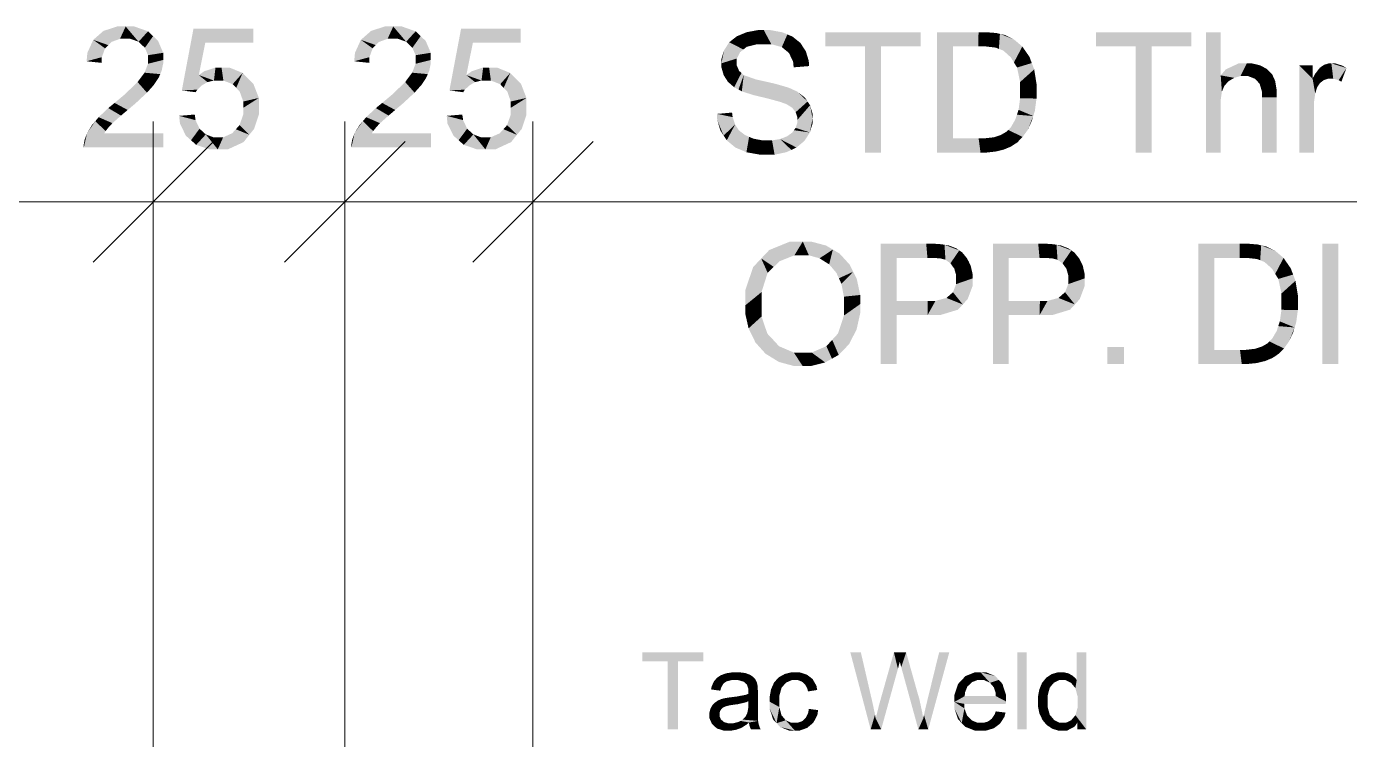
# Model space of a CAD drawing. Header units: millimetres. Extents: x 2 to 579, y 1 to 405.
# Drawn here: x 231.89 to 246.73, y 97.59 to 105.58 of the extents above; entities that cross this region are included whole.
import ezdxf

# ---------------------------------------------------------------- set-up
doc = ezdxf.new("R2010")
doc.units = ezdxf.units.MM
doc.linetypes.add('XKITLINE00', pattern=[0])
doc.layers.add('LinkedObject', color=7, linetype='Continuous', lineweight=0)

# ---------------------------------------------------------------- blocks, each defined once
blk = doc.blocks.new('*A4')
at = {"layer": 'LinkedObject'}
for points in [[(232.911, 105.583), (232.701, 105.483), (232.758, 105.533)], [(233.007, 105.583), (232.701, 105.483), (232.911, 105.583)], [(232.944, 105.445), (232.701, 105.483), (233.007, 105.583)], [(232.944, 105.445), (233.007, 105.583), (233.004, 105.445)], [(233.004, 105.445), (233.007, 105.583), (233.06, 105.445)], [(233.258, 105.529), (233.007, 105.583), (233.104, 105.583)], [(233.152, 105.412), (233.007, 105.583), (233.258, 105.529)], [(233.06, 105.445), (233.007, 105.583), (233.152, 105.412)], [(233.152, 105.412), (233.258, 105.529), (233.187, 105.378)], [(233.187, 105.378), (233.258, 105.529), (233.223, 105.344)], [(233.315, 105.475), (233.223, 105.344), (233.258, 105.529)], [(233.9, 105.401), (233.637, 104.866), (233.768, 105.559)], [(234.438, 105.401), (233.768, 105.559), (234.438, 105.559)], [(233.9, 105.401), (233.768, 105.559), (234.438, 105.401)], [(235.912, 105.583), (235.702, 105.483), (235.759, 105.533)], [(236.008, 105.583), (235.702, 105.483), (235.912, 105.583)], [(235.945, 105.445), (235.702, 105.483), (236.008, 105.583)], [(235.945, 105.445), (236.008, 105.583), (236.004, 105.445)], [(236.004, 105.445), (236.008, 105.583), (236.061, 105.445)], [(236.259, 105.529), (236.008, 105.583), (236.105, 105.583)], [(236.153, 105.412), (236.008, 105.583), (236.259, 105.529)], [(236.061, 105.445), (236.008, 105.583), (236.153, 105.412)], [(236.153, 105.412), (236.259, 105.529), (236.188, 105.378)], [(236.188, 105.378), (236.259, 105.529), (236.223, 105.344)], [(236.315, 105.475), (236.223, 105.344), (236.259, 105.529)], [(236.901, 105.401), (236.638, 104.866), (236.769, 105.559)], [(237.438, 105.401), (236.769, 105.559), (237.438, 105.559)], [(236.901, 105.401), (236.769, 105.559), (237.438, 105.401)], [(239.972, 105.519), (240.09, 105.384), (239.916, 105.496)], [(240.096, 105.542), (240.09, 105.384), (239.972, 105.519)], [(240.164, 105.542), (240.09, 105.384), (240.096, 105.542)], [(240.09, 105.384), (240.164, 105.542), (240.171, 105.384)], [(240.164, 105.542), (240.248, 105.384), (240.171, 105.384)], [(240.371, 105.518), (240.164, 105.542), (240.239, 105.542)], [(240.428, 105.494), (240.164, 105.542), (240.371, 105.518)], [(240.366, 105.352), (240.164, 105.542), (240.428, 105.494)], [(240.248, 105.384), (240.164, 105.542), (240.366, 105.352)], [(240.854, 105.519), (241.298, 105.36), (240.854, 105.36)], [(241.477, 105.36), (241.298, 105.36), (240.854, 105.519)], [(241.477, 105.36), (240.854, 105.519), (241.923, 105.519)], [(241.477, 105.36), (241.923, 105.519), (241.923, 105.36)], [(242.107, 105.519), (242.285, 105.36), (242.107, 104.169)], [(242.569, 105.36), (242.107, 105.519), (242.572, 105.519)], [(242.285, 105.36), (242.107, 105.519), (242.569, 105.36)], [(242.572, 105.519), (242.648, 105.36), (242.569, 105.36)], [(242.65, 105.519), (242.648, 105.36), (242.572, 105.519)], [(242.65, 105.519), (242.764, 105.346), (242.648, 105.36)], [(242.77, 105.51), (242.764, 105.346), (242.65, 105.519)], [(242.812, 105.5), (242.764, 105.346), (242.77, 105.51)], [(242.812, 105.5), (242.8, 105.332), (242.764, 105.346)], [(242.8, 105.332), (242.812, 105.5), (242.85, 105.313)], [(242.969, 105.438), (242.812, 105.5), (242.87, 105.487)], [(243.01, 105.403), (242.812, 105.5), (242.969, 105.438)], [(242.934, 105.237), (242.812, 105.5), (243.01, 105.403)], [(242.85, 105.313), (242.812, 105.5), (242.934, 105.237)], [(243.89, 105.519), (244.334, 105.36), (243.89, 105.36)], [(244.513, 105.36), (244.334, 105.36), (243.89, 105.519)], [(244.513, 105.36), (243.89, 105.519), (244.96, 105.519)], [(244.513, 105.36), (244.96, 105.519), (244.96, 105.36)], [(245.288, 105.519), (245.122, 104.169), (245.122, 105.519)], [(245.288, 105.035), (245.122, 104.169), (245.288, 105.519)], [(232.644, 105.433), (232.569, 105.193), (232.578, 105.288)], [(232.776, 105.338), (232.569, 105.193), (232.644, 105.433)], [(232.701, 105.483), (232.848, 105.41), (232.644, 105.433)], [(232.776, 105.338), (232.644, 105.433), (232.812, 105.374)], [(232.812, 105.374), (232.644, 105.433), (232.848, 105.41)], [(232.848, 105.41), (232.701, 105.483), (232.944, 105.445)], [(233.223, 105.344), (233.315, 105.475), (233.258, 105.261)], [(233.258, 105.261), (233.315, 105.475), (233.428, 105.288)], [(233.428, 105.288), (233.315, 105.475), (233.371, 105.421)], [(233.828, 105.038), (233.637, 104.866), (233.9, 105.401)], [(235.645, 105.433), (235.57, 105.193), (235.579, 105.288)], [(235.777, 105.338), (235.57, 105.193), (235.645, 105.433)], [(235.702, 105.483), (235.849, 105.41), (235.645, 105.433)], [(235.777, 105.338), (235.645, 105.433), (235.813, 105.374)], [(235.813, 105.374), (235.645, 105.433), (235.849, 105.41)], [(235.849, 105.41), (235.702, 105.483), (235.945, 105.445)], [(236.223, 105.344), (236.315, 105.475), (236.259, 105.261)], [(236.259, 105.261), (236.315, 105.475), (236.429, 105.288)], [(236.429, 105.288), (236.315, 105.475), (236.372, 105.421)], [(236.828, 105.038), (236.638, 104.866), (236.901, 105.401)], [(239.747, 105.361), (239.689, 105.17), (239.718, 105.317)], [(239.898, 105.295), (239.689, 105.17), (239.747, 105.361)], [(239.776, 105.406), (239.935, 105.325), (239.747, 105.361)], [(239.747, 105.361), (239.935, 105.325), (239.898, 105.295)], [(239.861, 105.473), (239.935, 105.325), (239.776, 105.406)], [(239.972, 105.355), (239.861, 105.473), (239.916, 105.496)], [(239.935, 105.325), (239.861, 105.473), (239.972, 105.355)], [(239.916, 105.496), (240.09, 105.384), (239.972, 105.355)], [(240.428, 105.494), (240.406, 105.319), (240.366, 105.352)], [(240.485, 105.47), (240.406, 105.319), (240.428, 105.494)], [(240.406, 105.319), (240.485, 105.47), (240.446, 105.286)], [(240.446, 105.286), (240.485, 105.47), (240.604, 105.352)], [(240.604, 105.352), (240.492, 105.189), (240.446, 105.286)], [(240.604, 105.352), (240.485, 105.47), (240.574, 105.399)], [(240.635, 105.305), (240.492, 105.189), (240.604, 105.352)], [(241.298, 104.169), (241.477, 105.36), (241.477, 104.169)], [(241.298, 105.36), (241.477, 105.36), (241.298, 104.169)], [(242.107, 104.169), (242.285, 105.36), (242.285, 104.329)], [(243.01, 105.403), (242.969, 105.18), (242.934, 105.237)], [(243.063, 105.358), (242.969, 105.18), (243.01, 105.403)], [(243.143, 105.243), (242.969, 105.18), (243.063, 105.358)], [(244.334, 104.169), (244.513, 105.36), (244.513, 104.169)], [(244.334, 105.36), (244.513, 105.36), (244.334, 104.169)], [(232.74, 105.239), (232.569, 105.193), (232.776, 105.338)], [(232.569, 105.193), (232.74, 105.239), (232.739, 105.175)], [(233.428, 105.208), (233.219, 105.065), (233.258, 105.165)], [(233.428, 105.168), (233.219, 105.065), (233.428, 105.208)], [(233.258, 105.261), (233.428, 105.288), (233.258, 105.212)], [(233.258, 105.212), (233.428, 105.288), (233.258, 105.165)], [(233.428, 105.208), (233.258, 105.165), (233.428, 105.288)], [(235.741, 105.239), (235.57, 105.193), (235.777, 105.338)], [(235.57, 105.193), (235.741, 105.239), (235.74, 105.175)], [(236.429, 105.208), (236.22, 105.065), (236.259, 105.165)], [(236.429, 105.168), (236.22, 105.065), (236.429, 105.208)], [(236.259, 105.261), (236.429, 105.288), (236.259, 105.212)], [(236.259, 105.212), (236.429, 105.288), (236.259, 105.165)], [(236.429, 105.208), (236.259, 105.165), (236.429, 105.288)], [(239.718, 105.317), (239.689, 105.17), (239.689, 105.221)], [(239.861, 105.224), (239.689, 105.17), (239.898, 105.295)], [(239.689, 105.17), (239.861, 105.224), (239.861, 105.182)], [(240.668, 105.198), (240.492, 105.189), (240.635, 105.305)], [(242.969, 105.18), (243.143, 105.243), (243.004, 105.123)], [(243.004, 105.123), (243.143, 105.243), (243.169, 105.173)], [(233.219, 105.065), (233.285, 104.884), (233.18, 105.013)], [(233.411, 105.088), (233.219, 105.065), (233.428, 105.168)], [(233.395, 105.049), (233.219, 105.065), (233.411, 105.088)], [(233.219, 105.065), (233.395, 105.049), (233.285, 104.884)], [(234.015, 105.123), (233.828, 105.038), (233.888, 105.081)], [(233.997, 104.977), (233.828, 105.038), (234.015, 105.123)], [(233.997, 104.977), (234.015, 105.123), (234.038, 104.977)], [(234.038, 104.977), (234.015, 105.123), (234.103, 104.977)], [(234.082, 105.123), (234.103, 104.977), (234.015, 105.123)], [(234.319, 105.062), (234.082, 105.123), (234.17, 105.123)], [(234.207, 104.936), (234.082, 105.123), (234.319, 105.062)], [(234.103, 104.977), (234.082, 105.123), (234.207, 104.936)], [(234.207, 104.936), (234.319, 105.062), (234.247, 104.895)], [(234.247, 104.895), (234.319, 105.062), (234.286, 104.854)], [(234.38, 105), (234.286, 104.854), (234.319, 105.062)], [(236.22, 105.065), (236.285, 104.884), (236.181, 105.013)], [(236.412, 105.088), (236.22, 105.065), (236.429, 105.168)], [(236.395, 105.049), (236.22, 105.065), (236.412, 105.088)], [(236.22, 105.065), (236.395, 105.049), (236.285, 104.884)], [(237.016, 105.123), (236.828, 105.038), (236.889, 105.081)], [(236.998, 104.977), (236.828, 105.038), (237.016, 105.123)], [(236.998, 104.977), (237.016, 105.123), (237.039, 104.977)], [(237.039, 104.977), (237.016, 105.123), (237.103, 104.977)], [(237.083, 105.123), (237.103, 104.977), (237.016, 105.123)], [(237.32, 105.062), (237.083, 105.123), (237.171, 105.123)], [(237.208, 104.936), (237.083, 105.123), (237.32, 105.062)], [(237.103, 104.977), (237.083, 105.123), (237.208, 104.936)], [(237.208, 104.936), (237.32, 105.062), (237.247, 104.895)], [(237.247, 104.895), (237.32, 105.062), (237.287, 104.854)], [(237.381, 105), (237.287, 104.854), (237.32, 105.062)], [(239.861, 105.145), (239.689, 105.17), (239.861, 105.182)], [(239.689, 105.17), (239.861, 105.145), (239.689, 105.123)], [(239.689, 105.123), (239.861, 105.145), (239.713, 105.039)], [(239.713, 105.039), (239.861, 105.145), (239.736, 105.002)], [(239.736, 105.002), (239.861, 105.145), (239.887, 105.085)], [(239.887, 105.085), (239.832, 104.901), (239.736, 105.002)], [(239.913, 105.062), (239.832, 104.901), (239.887, 105.085)], [(239.832, 104.901), (239.913, 105.062), (239.88, 104.876)], [(239.88, 104.876), (239.913, 105.062), (239.939, 105.038)], [(240.671, 105.139), (240.492, 105.189), (240.668, 105.198)], [(240.492, 105.189), (240.671, 105.139), (240.499, 105.125)], [(243.169, 105.173), (243.038, 104.96), (243.004, 105.123)], [(243.196, 105.102), (243.038, 104.96), (243.169, 105.173)], [(243.222, 104.942), (243.038, 104.96), (243.196, 105.102)], [(245.491, 105.17), (245.288, 105.035), (245.345, 105.102)], [(245.58, 105.17), (245.288, 105.035), (245.491, 105.17)], [(245.509, 105.027), (245.288, 105.035), (245.58, 105.17)], [(245.509, 105.027), (245.58, 105.17), (245.545, 105.027)], [(245.545, 105.027), (245.58, 105.17), (245.594, 105.027)], [(245.58, 105.17), (245.67, 104.998), (245.594, 105.027)], [(245.634, 105.17), (245.67, 104.998), (245.58, 105.17)], [(245.728, 105.148), (245.67, 104.998), (245.634, 105.17)], [(245.768, 105.127), (245.67, 104.998), (245.728, 105.148)], [(245.768, 105.127), (245.697, 104.97), (245.67, 104.998)], [(245.808, 105.105), (245.697, 104.97), (245.768, 105.127)], [(245.697, 104.97), (245.808, 105.105), (245.724, 104.942)], [(245.724, 104.942), (245.808, 105.105), (245.882, 105.009)], [(245.882, 105.009), (245.808, 105.105), (245.865, 105.046)], [(246.168, 105.148), (246.318, 104.999), (246.168, 104.169)], [(246.318, 104.999), (246.168, 105.148), (246.318, 105.148)], [(246.423, 105.137), (246.318, 104.999), (246.399, 105.12)], [(246.493, 104.998), (246.318, 104.999), (246.423, 105.137)], [(246.399, 105.12), (246.318, 104.999), (246.346, 105.051)], [(246.447, 105.153), (246.52, 104.998), (246.423, 105.137)], [(246.423, 105.137), (246.52, 104.998), (246.493, 104.998)], [(246.5, 105.17), (246.52, 104.998), (246.447, 105.153)], [(246.529, 105.17), (246.52, 104.998), (246.5, 105.17)], [(246.529, 105.17), (246.55, 104.998), (246.52, 104.998)], [(246.655, 105.143), (246.529, 105.17), (246.57, 105.17)], [(246.698, 105.117), (246.529, 105.17), (246.655, 105.143)], [(246.611, 104.981), (246.529, 105.17), (246.698, 105.117)], [(246.55, 104.998), (246.529, 105.17), (246.611, 104.981)], [(246.611, 104.981), (246.698, 105.117), (246.641, 104.963)], [(233.141, 104.96), (233.246, 104.841), (232.992, 104.817)], [(233.18, 105.013), (233.285, 104.884), (233.141, 104.96)], [(233.141, 104.96), (233.285, 104.884), (233.246, 104.841)], [(233.285, 104.884), (233.395, 105.049), (233.323, 104.927)], [(233.323, 104.927), (233.395, 105.049), (233.378, 105.01)], [(233.637, 104.866), (233.828, 105.038), (233.925, 104.959)], [(233.893, 104.941), (233.637, 104.866), (233.925, 104.959)], [(233.861, 104.922), (233.637, 104.866), (233.893, 104.941)], [(233.811, 104.875), (233.637, 104.866), (233.861, 104.922)], [(233.925, 104.959), (233.828, 105.038), (233.997, 104.977)], [(234.286, 104.854), (234.38, 105), (234.326, 104.742)], [(234.326, 104.742), (234.38, 105), (234.501, 104.782)], [(234.501, 104.782), (234.38, 105), (234.44, 104.939)], [(236.142, 104.96), (236.247, 104.841), (235.993, 104.817)], [(236.181, 105.013), (236.285, 104.884), (236.142, 104.96)], [(236.142, 104.96), (236.285, 104.884), (236.247, 104.841)], [(236.285, 104.884), (236.395, 105.049), (236.324, 104.927)], [(236.324, 104.927), (236.395, 105.049), (236.379, 105.01)], [(236.638, 104.866), (236.828, 105.038), (236.926, 104.959)], [(236.894, 104.941), (236.638, 104.866), (236.926, 104.959)], [(236.862, 104.922), (236.638, 104.866), (236.894, 104.941)], [(236.812, 104.875), (236.638, 104.866), (236.862, 104.922)], [(236.926, 104.959), (236.828, 105.038), (236.998, 104.977)], [(237.287, 104.854), (237.381, 105), (237.326, 104.742)], [(237.326, 104.742), (237.381, 105), (237.502, 104.782)], [(237.502, 104.782), (237.381, 105), (237.441, 104.939)], [(239.736, 105.002), (239.832, 104.901), (239.76, 104.964)], [(239.88, 104.876), (239.939, 105.038), (239.917, 104.856)], [(239.917, 104.856), (239.939, 105.038), (240.047, 104.814)], [(240.047, 104.814), (239.939, 105.038), (240.073, 104.99)], [(240.047, 104.814), (240.073, 104.99), (240.14, 104.792)], [(240.14, 104.792), (240.073, 104.99), (240.182, 104.966)], [(240.14, 104.792), (240.182, 104.966), (240.233, 104.769)], [(240.233, 104.769), (240.182, 104.966), (240.291, 104.941)], [(240.233, 104.769), (240.291, 104.941), (240.353, 104.736)], [(240.353, 104.736), (240.291, 104.941), (240.38, 104.726)], [(240.38, 104.726), (240.291, 104.941), (240.423, 104.71)], [(240.44, 104.898), (240.423, 104.71), (240.291, 104.941)], [(243.222, 104.852), (243.038, 104.96), (243.222, 104.942)], [(243.038, 104.96), (243.222, 104.852), (243.038, 104.854)], [(245.288, 104.762), (245.122, 104.169), (245.288, 105.035)], [(245.288, 104.762), (245.288, 105.035), (245.301, 104.852)], [(245.301, 104.852), (245.288, 105.035), (245.315, 104.885)], [(245.315, 104.885), (245.288, 105.035), (245.329, 104.917)], [(245.329, 104.917), (245.288, 105.035), (245.375, 104.969)], [(245.375, 104.969), (245.288, 105.035), (245.407, 104.988)], [(245.407, 104.988), (245.288, 105.035), (245.44, 105.007)], [(245.44, 105.007), (245.288, 105.035), (245.509, 105.027)], [(245.882, 105.009), (245.751, 104.851), (245.724, 104.942)], [(245.899, 104.971), (245.751, 104.851), (245.882, 105.009)], [(245.917, 104.861), (245.751, 104.851), (245.899, 104.971)], [(246.168, 104.169), (246.318, 104.999), (246.334, 104.169)], [(246.318, 104.999), (246.334, 104.681), (246.334, 104.169)], [(246.334, 104.681), (246.318, 104.999), (246.334, 104.734)], [(246.334, 104.734), (246.318, 104.999), (246.348, 104.831)], [(246.348, 104.831), (246.318, 104.999), (246.361, 104.875)], [(246.361, 104.875), (246.318, 104.999), (246.371, 104.904)], [(246.371, 104.904), (246.318, 104.999), (246.401, 104.949)], [(246.401, 104.949), (246.318, 104.999), (246.423, 104.966)], [(246.423, 104.966), (246.318, 104.999), (246.444, 104.982)], [(246.444, 104.982), (246.318, 104.999), (246.493, 104.998)], [(233.119, 104.722), (232.883, 104.726), (232.992, 104.817)], [(232.992, 104.817), (233.246, 104.841), (233.119, 104.722)], [(233.637, 104.866), (233.811, 104.875), (233.792, 104.846)], [(234.326, 104.742), (234.501, 104.782), (234.326, 104.671)], [(234.326, 104.671), (234.501, 104.782), (234.326, 104.596)], [(234.501, 104.685), (234.326, 104.596), (234.501, 104.782)], [(236.119, 104.722), (235.884, 104.726), (235.993, 104.817)], [(235.993, 104.817), (236.247, 104.841), (236.119, 104.722)], [(236.638, 104.866), (236.812, 104.875), (236.793, 104.846)], [(237.326, 104.742), (237.502, 104.782), (237.326, 104.671)], [(237.326, 104.671), (237.502, 104.782), (237.326, 104.596)], [(237.502, 104.685), (237.326, 104.596), (237.502, 104.782)], [(240.481, 104.88), (240.423, 104.71), (240.44, 104.898)], [(240.423, 104.71), (240.481, 104.88), (240.484, 104.67)], [(240.484, 104.67), (240.481, 104.88), (240.54, 104.852)], [(240.484, 104.67), (240.54, 104.852), (240.502, 104.646)], [(240.502, 104.646), (240.54, 104.852), (240.521, 104.622)], [(240.54, 104.852), (240.655, 104.742), (240.521, 104.622)], [(240.655, 104.742), (240.54, 104.852), (240.627, 104.784)], [(243.038, 104.778), (243.222, 104.775), (243.021, 104.648)], [(243.021, 104.648), (243.222, 104.775), (243.186, 104.579)], [(243.222, 104.852), (243.038, 104.778), (243.038, 104.854)], [(243.222, 104.775), (243.038, 104.778), (243.222, 104.852)], [(243.186, 104.579), (243.222, 104.775), (243.204, 104.639)], [(245.288, 104.704), (245.122, 104.169), (245.288, 104.762)], [(245.917, 104.789), (245.751, 104.851), (245.917, 104.861)], [(245.751, 104.851), (245.917, 104.789), (245.751, 104.789)], [(245.751, 104.169), (245.917, 104.789), (245.917, 104.169)], [(245.751, 104.789), (245.917, 104.789), (245.751, 104.169)], [(232.955, 104.584), (232.704, 104.566), (232.812, 104.668)], [(232.883, 104.726), (232.955, 104.584), (232.812, 104.668)], [(232.883, 104.726), (233.03, 104.647), (232.955, 104.584)], [(233.03, 104.647), (232.883, 104.726), (233.119, 104.722)], [(234.284, 104.477), (234.501, 104.685), (234.394, 104.369)], [(234.326, 104.596), (234.501, 104.685), (234.284, 104.477)], [(234.394, 104.369), (234.501, 104.685), (234.448, 104.435)], [(234.448, 104.435), (234.501, 104.685), (234.501, 104.594)], [(235.956, 104.584), (235.705, 104.566), (235.813, 104.668)], [(235.884, 104.726), (235.956, 104.584), (235.813, 104.668)], [(235.884, 104.726), (236.03, 104.647), (235.956, 104.584)], [(236.03, 104.647), (235.884, 104.726), (236.119, 104.722)], [(237.285, 104.477), (237.502, 104.685), (237.395, 104.369)], [(237.326, 104.596), (237.502, 104.685), (237.285, 104.477)], [(237.395, 104.369), (237.502, 104.685), (237.449, 104.435)], [(237.449, 104.435), (237.502, 104.685), (237.502, 104.594)], [(239.814, 104.567), (239.639, 104.603), (239.808, 104.618)], [(240.521, 104.622), (240.655, 104.742), (240.54, 104.567)], [(240.54, 104.567), (240.655, 104.742), (240.683, 104.7)], [(240.54, 104.567), (240.683, 104.7), (240.54, 104.535)], [(240.54, 104.535), (240.683, 104.7), (240.54, 104.504)], [(240.683, 104.7), (240.711, 104.55), (240.54, 104.504)], [(240.711, 104.55), (240.683, 104.7), (240.711, 104.605)], [(243.186, 104.579), (243.003, 104.594), (243.021, 104.648)], [(245.122, 104.169), (245.288, 104.704), (245.288, 104.169)], [(232.667, 104.522), (232.575, 104.388), (232.629, 104.478)], [(232.782, 104.41), (232.575, 104.388), (232.667, 104.522)], [(232.704, 104.566), (232.817, 104.454), (232.667, 104.522)], [(232.667, 104.522), (232.817, 104.454), (232.782, 104.41)], [(232.859, 104.499), (232.704, 104.566), (232.955, 104.584)], [(232.817, 104.454), (232.704, 104.566), (232.838, 104.477)], [(232.838, 104.477), (232.704, 104.566), (232.859, 104.499)], [(233.791, 104.533), (233.607, 104.581), (233.782, 104.596)], [(233.607, 104.581), (233.74, 104.308), (233.616, 104.496)], [(233.791, 104.533), (233.74, 104.308), (233.607, 104.581)], [(233.616, 104.496), (233.74, 104.308), (233.682, 104.359)], [(233.836, 104.437), (233.74, 104.308), (233.791, 104.533)], [(234.284, 104.477), (234.394, 104.369), (234.243, 104.431)], [(235.667, 104.522), (235.575, 104.388), (235.63, 104.478)], [(235.783, 104.41), (235.575, 104.388), (235.667, 104.522)], [(235.705, 104.566), (235.818, 104.454), (235.667, 104.522)], [(235.667, 104.522), (235.818, 104.454), (235.783, 104.41)], [(235.86, 104.499), (235.705, 104.566), (235.956, 104.584)], [(235.818, 104.454), (235.705, 104.566), (235.839, 104.477)], [(235.839, 104.477), (235.705, 104.566), (235.86, 104.499)], [(236.792, 104.533), (236.608, 104.581), (236.782, 104.596)], [(236.608, 104.581), (236.741, 104.308), (236.616, 104.496)], [(236.792, 104.533), (236.741, 104.308), (236.608, 104.581)], [(236.616, 104.496), (236.741, 104.308), (236.683, 104.359)], [(236.837, 104.437), (236.741, 104.308), (236.792, 104.533)], [(237.285, 104.477), (237.395, 104.369), (237.244, 104.431)], [(239.639, 104.603), (239.713, 104.36), (239.641, 104.535)], [(239.814, 104.567), (239.713, 104.36), (239.639, 104.603)], [(239.641, 104.535), (239.713, 104.36), (239.678, 104.414)], [(239.842, 104.484), (239.713, 104.36), (239.814, 104.567)], [(239.713, 104.36), (239.842, 104.484), (239.748, 104.307)], [(239.748, 104.307), (239.842, 104.484), (239.845, 104.226)], [(239.863, 104.451), (239.845, 104.226), (239.842, 104.484)], [(240.521, 104.446), (240.711, 104.55), (240.68, 104.395)], [(240.54, 104.504), (240.711, 104.55), (240.521, 104.446)], [(240.68, 104.395), (240.711, 104.55), (240.711, 104.496)], [(242.936, 104.455), (243.186, 104.579), (243.094, 104.383)], [(242.985, 104.541), (243.186, 104.579), (242.936, 104.455)], [(243.003, 104.594), (243.186, 104.579), (242.985, 104.541)], [(243.094, 104.383), (243.186, 104.579), (243.122, 104.421)], [(243.122, 104.421), (243.186, 104.579), (243.168, 104.52)], [(232.547, 104.315), (232.538, 104.228), (232.537, 104.258)], [(232.575, 104.388), (232.538, 104.228), (232.558, 104.343)], [(232.768, 104.387), (232.538, 104.228), (232.575, 104.388)], [(232.538, 104.228), (232.768, 104.387), (233.429, 104.228)], [(232.558, 104.343), (232.538, 104.228), (232.547, 104.315)], [(232.768, 104.387), (232.575, 104.388), (232.782, 104.41)], [(233.429, 104.228), (232.768, 104.387), (233.429, 104.387)], [(233.74, 104.308), (233.836, 104.437), (233.798, 104.256)], [(233.871, 104.405), (233.798, 104.256), (233.836, 104.437)], [(233.906, 104.373), (233.798, 104.256), (233.871, 104.405)], [(233.906, 104.373), (234.04, 104.205), (233.798, 104.256)], [(233.991, 104.341), (234.04, 104.205), (233.906, 104.373)], [(234.041, 104.341), (234.04, 104.205), (233.991, 104.341)], [(234.04, 104.205), (234.394, 104.369), (234.153, 104.205)], [(234.101, 104.341), (234.394, 104.369), (234.04, 104.205)], [(234.101, 104.341), (234.04, 104.205), (234.041, 104.341)], [(234.202, 104.386), (234.394, 104.369), (234.101, 104.341)], [(234.153, 104.205), (234.394, 104.369), (234.33, 104.287)], [(234.243, 104.431), (234.394, 104.369), (234.202, 104.386)], [(235.548, 104.315), (235.539, 104.228), (235.538, 104.258)], [(235.575, 104.388), (235.539, 104.228), (235.558, 104.343)], [(235.769, 104.387), (235.539, 104.228), (235.575, 104.388)], [(235.539, 104.228), (235.769, 104.387), (236.43, 104.228)], [(235.558, 104.343), (235.539, 104.228), (235.548, 104.315)], [(235.769, 104.387), (235.575, 104.388), (235.783, 104.41)], [(236.43, 104.228), (235.769, 104.387), (236.43, 104.387)], [(236.741, 104.308), (236.837, 104.437), (236.799, 104.256)], [(236.872, 104.405), (236.799, 104.256), (236.837, 104.437)], [(236.907, 104.373), (236.799, 104.256), (236.872, 104.405)], [(236.907, 104.373), (237.041, 104.205), (236.799, 104.256)], [(236.992, 104.341), (237.041, 104.205), (236.907, 104.373)], [(237.041, 104.341), (237.041, 104.205), (236.992, 104.341)], [(237.041, 104.205), (237.395, 104.369), (237.153, 104.205)], [(237.102, 104.341), (237.395, 104.369), (237.041, 104.205)], [(237.102, 104.341), (237.041, 104.205), (237.041, 104.341)], [(237.203, 104.386), (237.395, 104.369), (237.102, 104.341)], [(237.153, 104.205), (237.395, 104.369), (237.33, 104.287)], [(237.244, 104.431), (237.395, 104.369), (237.203, 104.386)], [(239.885, 104.418), (239.845, 104.226), (239.863, 104.451)], [(239.885, 104.418), (239.907, 104.2), (239.845, 104.226)], [(239.953, 104.366), (239.907, 104.2), (239.885, 104.418)], [(239.907, 104.2), (239.953, 104.366), (239.969, 104.173)], [(239.999, 104.346), (239.969, 104.173), (239.953, 104.366)], [(240.045, 104.326), (239.969, 104.173), (239.999, 104.346)], [(240.045, 104.326), (240.122, 104.146), (239.969, 104.173)], [(240.148, 104.306), (240.122, 104.146), (240.045, 104.326)], [(240.346, 104.321), (240.473, 104.199), (240.256, 104.306)], [(240.385, 104.336), (240.619, 104.3), (240.346, 104.321)], [(240.53, 104.226), (240.346, 104.321), (240.619, 104.3)], [(240.473, 104.199), (240.346, 104.321), (240.53, 104.226)], [(240.424, 104.351), (240.619, 104.3), (240.385, 104.336)], [(240.482, 104.393), (240.65, 104.347), (240.424, 104.351)], [(240.424, 104.351), (240.65, 104.347), (240.619, 104.3)], [(240.502, 104.42), (240.68, 104.395), (240.482, 104.393)], [(240.65, 104.347), (240.482, 104.393), (240.68, 104.395)], [(240.521, 104.446), (240.68, 104.395), (240.502, 104.42)], [(242.285, 104.329), (242.594, 104.169), (242.107, 104.169)], [(242.573, 104.329), (242.594, 104.169), (242.285, 104.329)], [(242.573, 104.329), (242.655, 104.169), (242.594, 104.169)], [(242.64, 104.329), (242.655, 104.169), (242.573, 104.329)], [(242.81, 104.192), (242.64, 104.329), (242.745, 104.341)], [(242.763, 104.181), (242.64, 104.329), (242.81, 104.192)], [(242.655, 104.169), (242.64, 104.329), (242.763, 104.181)], [(242.783, 104.354), (242.81, 104.192), (242.745, 104.341)], [(242.821, 104.366), (242.81, 104.192), (242.783, 104.354)], [(242.81, 104.192), (242.821, 104.366), (242.858, 104.204)], [(242.971, 104.26), (242.821, 104.366), (242.881, 104.401)], [(242.938, 104.238), (242.821, 104.366), (242.971, 104.26)], [(242.858, 104.204), (242.821, 104.366), (242.938, 104.238)], [(242.904, 104.424), (243.005, 104.282), (242.881, 104.401)], [(242.881, 104.401), (243.005, 104.282), (242.971, 104.26)], [(243.094, 104.383), (242.904, 104.424), (242.936, 104.455)], [(243.066, 104.344), (242.904, 104.424), (243.094, 104.383)], [(243.005, 104.282), (242.904, 104.424), (243.066, 104.344)], [(233.798, 104.256), (234.04, 104.205), (233.948, 104.205)], [(236.799, 104.256), (237.041, 104.205), (236.949, 104.205)], [(240.148, 104.306), (240.213, 104.146), (240.122, 104.146)], [(240.205, 104.306), (240.213, 104.146), (240.148, 104.306)], [(240.205, 104.306), (240.285, 104.146), (240.213, 104.146)], [(240.256, 104.306), (240.285, 104.146), (240.205, 104.306)], [(240.256, 104.306), (240.473, 104.199), (240.285, 104.146)], [(240.285, 104.146), (240.473, 104.199), (240.415, 104.173)], [(240.458, 103.172), (240.135, 102.982), (240.225, 103.077)], [(240.601, 103.172), (240.135, 102.982), (240.458, 103.172)], [(240.507, 103.018), (240.135, 102.982), (240.601, 103.172)], [(240.507, 103.018), (240.601, 103.172), (240.602, 103.018)], [(240.601, 103.172), (240.669, 103.018), (240.602, 103.018)], [(240.863, 103.127), (240.601, 103.172), (240.694, 103.172)], [(240.938, 103.082), (240.601, 103.172), (240.863, 103.127)], [(240.789, 102.984), (240.601, 103.172), (240.938, 103.082)], [(240.669, 103.018), (240.601, 103.172), (240.789, 102.984)], [(241.654, 102.507), (241.476, 101.799), (241.476, 103.149)], [(241.476, 103.149), (241.654, 102.989), (241.654, 102.507)], [(241.999, 102.989), (241.476, 103.149), (241.985, 103.149)], [(241.654, 102.989), (241.476, 103.149), (241.999, 102.989)], [(241.985, 103.149), (242.06, 102.989), (241.999, 102.989)], [(242.052, 103.149), (242.06, 102.989), (241.985, 103.149)], [(242.052, 103.149), (242.143, 102.983), (242.06, 102.989)], [(242.154, 103.142), (242.143, 102.983), (242.052, 103.149)], [(242.19, 103.136), (242.143, 102.983), (242.154, 103.142)], [(242.19, 103.136), (242.166, 102.977), (242.143, 102.983)], [(242.166, 102.977), (242.19, 103.136), (242.201, 102.968)], [(242.322, 103.096), (242.19, 103.136), (242.239, 103.128)], [(242.356, 103.073), (242.19, 103.136), (242.322, 103.096)], [(242.257, 102.928), (242.19, 103.136), (242.356, 103.073)], [(242.201, 102.968), (242.19, 103.136), (242.257, 102.928)], [(242.911, 102.507), (242.733, 101.799), (242.733, 103.149)], [(242.733, 103.149), (242.911, 102.989), (242.911, 102.507)], [(243.256, 102.989), (242.733, 103.149), (243.241, 103.149)], [(242.911, 102.989), (242.733, 103.149), (243.256, 102.989)], [(243.241, 103.149), (243.317, 102.989), (243.256, 102.989)], [(243.308, 103.149), (243.317, 102.989), (243.241, 103.149)], [(243.308, 103.149), (243.4, 102.983), (243.317, 102.989)], [(243.411, 103.142), (243.4, 102.983), (243.308, 103.149)], [(243.446, 103.136), (243.4, 102.983), (243.411, 103.142)], [(243.446, 103.136), (243.423, 102.977), (243.4, 102.983)], [(243.423, 102.977), (243.446, 103.136), (243.458, 102.968)], [(243.579, 103.096), (243.446, 103.136), (243.496, 103.128)], [(243.613, 103.073), (243.446, 103.136), (243.579, 103.096)], [(243.514, 102.928), (243.446, 103.136), (243.613, 103.073)], [(243.458, 102.968), (243.446, 103.136), (243.514, 102.928)], [(245.037, 103.149), (245.216, 102.989), (245.037, 101.799)], [(245.499, 102.989), (245.037, 103.149), (245.502, 103.149)], [(245.216, 102.989), (245.037, 103.149), (245.499, 102.989)], [(245.502, 103.149), (245.579, 102.989), (245.499, 102.989)], [(245.581, 103.149), (245.579, 102.989), (245.502, 103.149)], [(245.581, 103.149), (245.695, 102.976), (245.579, 102.989)], [(245.701, 103.139), (245.695, 102.976), (245.581, 103.149)], [(245.742, 103.129), (245.695, 102.976), (245.701, 103.139)], [(245.742, 103.129), (245.73, 102.962), (245.695, 102.976)], [(245.73, 102.962), (245.742, 103.129), (245.78, 102.942)], [(245.899, 103.068), (245.742, 103.129), (245.8, 103.116)], [(245.94, 103.033), (245.742, 103.129), (245.899, 103.068)], [(245.865, 102.866), (245.742, 103.129), (245.94, 103.033)], [(245.78, 102.942), (245.742, 103.129), (245.865, 102.866)], [(246.606, 103.149), (246.428, 101.799), (246.428, 103.149)], [(246.606, 101.799), (246.428, 101.799), (246.606, 103.149)], [(240.135, 102.982), (239.955, 102.456), (240.045, 102.887)], [(240.207, 102.822), (239.955, 102.456), (240.135, 102.982)], [(240.344, 102.953), (240.135, 102.982), (240.507, 103.018)], [(240.135, 102.982), (240.344, 102.953), (240.275, 102.888)], [(240.207, 102.822), (240.135, 102.982), (240.275, 102.888)], [(240.789, 102.984), (240.938, 103.082), (240.843, 102.95)], [(240.938, 103.082), (240.897, 102.916), (240.843, 102.95)], [(240.897, 102.916), (240.938, 103.082), (240.978, 102.821)], [(241.127, 102.913), (240.938, 103.082), (241.013, 103.038)], [(241.167, 102.834), (240.938, 103.082), (241.127, 102.913)], [(240.978, 102.821), (240.938, 103.082), (241.167, 102.834)], [(242.356, 103.073), (242.278, 102.898), (242.257, 102.928)], [(242.389, 103.05), (242.278, 102.898), (242.356, 103.073)], [(242.443, 102.984), (242.278, 102.898), (242.389, 103.05)], [(242.278, 102.898), (242.443, 102.984), (242.3, 102.868)], [(242.3, 102.868), (242.443, 102.984), (242.464, 102.943)], [(243.613, 103.073), (243.535, 102.898), (243.514, 102.928)], [(243.646, 103.05), (243.535, 102.898), (243.613, 103.073)], [(243.7, 102.984), (243.535, 102.898), (243.646, 103.05)], [(243.535, 102.898), (243.7, 102.984), (243.557, 102.868)], [(243.557, 102.868), (243.7, 102.984), (243.721, 102.943)], [(245.037, 101.799), (245.216, 102.989), (245.216, 101.958)], [(245.94, 103.033), (245.899, 102.809), (245.865, 102.866)], [(245.993, 102.988), (245.899, 102.809), (245.94, 103.033)], [(246.073, 102.872), (245.899, 102.809), (245.993, 102.988)], [(240.045, 102.887), (239.955, 102.456), (239.955, 102.624)], [(240.978, 102.821), (241.167, 102.834), (241.006, 102.76)], [(241.167, 102.834), (241.034, 102.698), (241.006, 102.76)], [(241.034, 102.698), (241.167, 102.834), (241.062, 102.554)], [(241.062, 102.554), (241.167, 102.834), (241.245, 102.573)], [(241.245, 102.573), (241.167, 102.834), (241.206, 102.754)], [(242.464, 102.943), (242.321, 102.795), (242.3, 102.868)], [(242.484, 102.901), (242.321, 102.795), (242.464, 102.943)], [(242.505, 102.809), (242.321, 102.795), (242.484, 102.901)], [(243.721, 102.943), (243.578, 102.795), (243.557, 102.868)], [(243.741, 102.901), (243.578, 102.795), (243.721, 102.943)], [(243.762, 102.809), (243.578, 102.795), (243.741, 102.901)], [(245.899, 102.809), (246.073, 102.872), (245.934, 102.753)], [(245.934, 102.753), (246.073, 102.872), (246.1, 102.802)], [(240.138, 102.605), (239.955, 102.456), (240.207, 102.822)], [(242.285, 102.604), (242.505, 102.759), (242.395, 102.467)], [(242.321, 102.695), (242.505, 102.759), (242.285, 102.604)], [(242.505, 102.759), (242.321, 102.795), (242.505, 102.809)], [(242.321, 102.795), (242.505, 102.759), (242.321, 102.753)], [(242.505, 102.759), (242.321, 102.695), (242.321, 102.753)], [(242.395, 102.467), (242.505, 102.759), (242.45, 102.527)], [(242.45, 102.527), (242.505, 102.759), (242.505, 102.673)], [(243.542, 102.604), (243.762, 102.759), (243.652, 102.467)], [(243.578, 102.695), (243.762, 102.759), (243.542, 102.604)], [(243.762, 102.759), (243.578, 102.795), (243.762, 102.809)], [(243.578, 102.795), (243.762, 102.759), (243.578, 102.753)], [(243.762, 102.759), (243.578, 102.695), (243.578, 102.753)], [(243.652, 102.467), (243.762, 102.759), (243.707, 102.527)], [(243.707, 102.527), (243.762, 102.759), (243.762, 102.673)], [(246.1, 102.802), (245.969, 102.59), (245.934, 102.753)], [(246.126, 102.732), (245.969, 102.59), (246.1, 102.802)], [(246.153, 102.571), (245.969, 102.59), (246.126, 102.732)], [(239.955, 102.456), (240.138, 102.605), (240.138, 102.453)], [(241.062, 102.472), (241.245, 102.573), (241.245, 102.471)], [(241.062, 102.554), (241.245, 102.573), (241.062, 102.472)], [(242.212, 102.54), (242.395, 102.467), (242.089, 102.507)], [(242.249, 102.572), (242.395, 102.467), (242.212, 102.54)], [(242.395, 102.467), (242.249, 102.572), (242.285, 102.604)], [(243.469, 102.54), (243.652, 102.467), (243.346, 102.507)], [(243.505, 102.572), (243.652, 102.467), (243.469, 102.54)], [(243.652, 102.467), (243.505, 102.572), (243.542, 102.604)], [(246.153, 102.481), (245.969, 102.59), (246.153, 102.571)], [(245.969, 102.59), (246.153, 102.481), (245.969, 102.484)], [(239.955, 102.456), (240.138, 102.331), (239.955, 102.367)], [(240.138, 102.331), (239.955, 102.456), (240.138, 102.453)], [(240.996, 102.141), (241.245, 102.471), (241.162, 102.104)], [(241.062, 102.342), (241.245, 102.471), (240.996, 102.141)], [(241.245, 102.471), (241.062, 102.342), (241.062, 102.472)], [(241.162, 102.104), (241.245, 102.471), (241.204, 102.185)], [(241.204, 102.185), (241.245, 102.471), (241.245, 102.369)], [(241.654, 102.507), (241.654, 102.348), (241.476, 101.799)], [(242, 102.348), (241.654, 102.507), (242.003, 102.507)], [(241.654, 102.348), (241.654, 102.507), (242, 102.348)], [(242.089, 102.507), (242.395, 102.467), (242, 102.348)], [(242.089, 102.507), (242, 102.348), (242.003, 102.507)], [(242, 102.348), (242.395, 102.467), (242.143, 102.348)], [(242.143, 102.348), (242.395, 102.467), (242.341, 102.408)], [(242.911, 102.507), (242.911, 102.348), (242.733, 101.799)], [(243.257, 102.348), (242.911, 102.507), (243.26, 102.507)], [(242.911, 102.348), (242.911, 102.507), (243.257, 102.348)], [(243.346, 102.507), (243.652, 102.467), (243.257, 102.348)], [(243.346, 102.507), (243.257, 102.348), (243.26, 102.507)], [(243.257, 102.348), (243.652, 102.467), (243.4, 102.348)], [(243.4, 102.348), (243.652, 102.467), (243.598, 102.408)], [(245.969, 102.407), (246.153, 102.404), (245.951, 102.277)], [(245.951, 102.277), (246.153, 102.404), (246.117, 102.209)], [(246.153, 102.481), (245.969, 102.407), (245.969, 102.484)], [(246.153, 102.404), (245.969, 102.407), (246.153, 102.481)], [(246.117, 102.209), (246.153, 102.404), (246.135, 102.268)], [(239.955, 102.367), (240.138, 102.331), (239.993, 102.199)], [(239.993, 102.199), (240.138, 102.331), (240.032, 102.119)], [(240.032, 102.119), (240.138, 102.331), (240.204, 102.139)], [(241.476, 101.799), (241.654, 102.348), (241.654, 101.799)], [(242.733, 101.799), (242.911, 102.348), (242.911, 101.799)], [(246.117, 102.209), (245.933, 102.224), (245.951, 102.277)], [(240.204, 102.139), (240.184, 101.914), (240.032, 102.119)], [(240.032, 102.119), (240.184, 101.914), (240.071, 102.039)], [(240.27, 102.069), (240.184, 101.914), (240.204, 102.139)], [(241.162, 102.104), (240.931, 102.07), (240.996, 102.141)], [(241.121, 102.023), (240.931, 102.07), (241.162, 102.104)], [(246.025, 102.012), (245.834, 102.053), (245.866, 102.085)], [(245.866, 102.085), (246.117, 102.209), (246.025, 102.012)], [(245.916, 102.17), (246.117, 102.209), (245.866, 102.085)], [(245.933, 102.224), (246.117, 102.209), (245.916, 102.17)], [(246.025, 102.012), (246.117, 102.209), (246.053, 102.051)], [(246.053, 102.051), (246.117, 102.209), (246.099, 102.149)], [(240.184, 101.914), (240.27, 102.069), (240.259, 101.868)], [(240.259, 101.868), (240.27, 102.069), (240.335, 101.998)], [(240.335, 101.998), (240.6, 101.776), (240.259, 101.868)], [(240.5, 101.928), (240.6, 101.776), (240.335, 101.998)], [(240.928, 101.859), (240.7, 101.928), (240.866, 101.999)], [(240.931, 102.07), (241.004, 101.901), (240.866, 101.999)], [(240.866, 101.999), (241.004, 101.901), (240.928, 101.859)], [(241.004, 101.901), (240.931, 102.07), (241.121, 102.023)], [(244.204, 101.988), (244.015, 101.799), (244.015, 101.988)], [(244.204, 101.799), (244.015, 101.799), (244.204, 101.988)], [(245.216, 101.958), (245.524, 101.799), (245.037, 101.799)], [(245.504, 101.958), (245.524, 101.799), (245.216, 101.958)], [(245.504, 101.958), (245.585, 101.799), (245.524, 101.799)], [(245.571, 101.958), (245.585, 101.799), (245.504, 101.958)], [(245.741, 101.822), (245.571, 101.958), (245.675, 101.97)], [(245.694, 101.81), (245.571, 101.958), (245.741, 101.822)], [(245.585, 101.799), (245.571, 101.958), (245.694, 101.81)], [(245.713, 101.983), (245.741, 101.822), (245.675, 101.97)], [(245.751, 101.995), (245.741, 101.822), (245.713, 101.983)], [(245.741, 101.822), (245.751, 101.995), (245.788, 101.833)], [(245.902, 101.889), (245.751, 101.995), (245.812, 102.03)], [(245.868, 101.867), (245.751, 101.995), (245.902, 101.889)], [(245.788, 101.833), (245.751, 101.995), (245.868, 101.867)], [(245.834, 102.053), (245.935, 101.912), (245.812, 102.03)], [(245.812, 102.03), (245.935, 101.912), (245.902, 101.889)], [(245.997, 101.973), (245.834, 102.053), (246.025, 102.012)], [(245.935, 101.912), (245.834, 102.053), (245.997, 101.973)], [(240.259, 101.868), (240.6, 101.776), (240.334, 101.822)], [(240.334, 101.822), (240.6, 101.776), (240.505, 101.776)], [(240.6, 101.776), (240.5, 101.928), (240.599, 101.928)], [(240.7, 101.928), (240.6, 101.776), (240.599, 101.928)], [(240.6, 101.776), (240.7, 101.928), (240.688, 101.776)], [(240.688, 101.776), (240.7, 101.928), (240.852, 101.817)], [(240.852, 101.817), (240.7, 101.928), (240.928, 101.859)], [(238.802, 98.567), (239.087, 98.465), (238.802, 98.465)], [(239.201, 98.465), (239.087, 98.465), (238.802, 98.567)], [(239.201, 98.465), (238.802, 98.567), (239.487, 98.567)], [(239.201, 98.465), (239.487, 98.567), (239.487, 98.465)], [(241.252, 98.567), (241.362, 97.703), (241.134, 98.567)], [(241.383, 98.001), (241.362, 97.703), (241.252, 98.567)], [(241.623, 98.567), (241.662, 98.361), (241.458, 97.983)], [(241.662, 98.361), (241.623, 98.567), (241.668, 98.382)], [(241.668, 98.382), (241.623, 98.567), (241.681, 98.433)], [(241.681, 98.433), (241.623, 98.567), (241.688, 98.463)], [(241.76, 98.567), (241.688, 98.463), (241.623, 98.567)], [(241.688, 98.463), (241.76, 98.567), (241.691, 98.453)], [(241.691, 98.453), (241.76, 98.567), (241.705, 98.402)], [(241.705, 98.402), (241.76, 98.567), (241.716, 98.361)], [(241.716, 98.361), (241.76, 98.567), (241.883, 98.129)], [(242.244, 98.567), (241.994, 98.012), (242.13, 98.567)], [(242.008, 97.703), (241.994, 98.012), (242.244, 98.567)], [(243.112, 98.567), (243.006, 97.703), (243.006, 98.567)], [(243.112, 97.703), (243.006, 97.703), (243.112, 98.567)], [(243.78, 98.567), (243.673, 98.257), (243.673, 98.567)], [(243.78, 98.567), (243.683, 98.071), (243.673, 98.257)], [(243.683, 98.071), (243.78, 98.567), (243.78, 97.703)], [(239.087, 97.703), (239.201, 98.465), (239.201, 97.703)], [(239.087, 98.465), (239.201, 98.465), (239.087, 97.703)], [(239.619, 98.258), (239.572, 98.151), (239.602, 98.238)], [(239.711, 98.216), (239.572, 98.151), (239.619, 98.258)], [(239.602, 98.238), (239.572, 98.151), (239.579, 98.184)], [(239.635, 98.279), (239.746, 98.242), (239.619, 98.258)], [(239.711, 98.216), (239.619, 98.258), (239.728, 98.229)], [(239.728, 98.229), (239.619, 98.258), (239.746, 98.242)], [(239.682, 98.31), (239.746, 98.242), (239.635, 98.279)], [(239.712, 98.321), (239.746, 98.242), (239.682, 98.31)], [(239.814, 98.343), (239.712, 98.321), (239.743, 98.332)], [(239.801, 98.255), (239.712, 98.321), (239.814, 98.343)], [(239.746, 98.242), (239.712, 98.321), (239.801, 98.255)], [(239.801, 98.255), (239.814, 98.343), (239.839, 98.255)], [(239.839, 98.255), (239.814, 98.343), (239.879, 98.255)], [(239.854, 98.343), (239.879, 98.255), (239.814, 98.343)], [(239.96, 98.334), (239.854, 98.343), (239.894, 98.343)], [(239.985, 98.324), (239.854, 98.343), (239.96, 98.334)], [(239.939, 98.237), (239.854, 98.343), (239.985, 98.324)], [(239.879, 98.255), (239.854, 98.343), (239.939, 98.237)], [(239.939, 98.237), (239.985, 98.324), (239.959, 98.219)], [(239.959, 98.219), (239.985, 98.324), (239.974, 98.206)], [(239.985, 98.324), (239.989, 98.161), (239.974, 98.206)], [(240.058, 98.277), (239.989, 98.161), (239.985, 98.324)], [(240.046, 98.291), (239.985, 98.324), (240.01, 98.315)], [(240.058, 98.277), (239.985, 98.324), (240.046, 98.291)], [(240.07, 98.263), (239.989, 98.161), (240.058, 98.277)], [(240.087, 98.227), (239.989, 98.161), (240.07, 98.263)], [(240.091, 98.205), (239.989, 98.161), (240.087, 98.227)], [(240.279, 98.229), (240.388, 98.199), (240.262, 98.191)], [(240.33, 98.286), (240.388, 98.199), (240.279, 98.229)], [(240.413, 98.227), (240.33, 98.286), (240.364, 98.305)], [(240.388, 98.199), (240.33, 98.286), (240.413, 98.227)], [(240.399, 98.324), (240.478, 98.256), (240.364, 98.305)], [(240.364, 98.305), (240.478, 98.256), (240.413, 98.227)], [(240.473, 98.343), (240.478, 98.256), (240.399, 98.324)], [(240.513, 98.343), (240.478, 98.256), (240.473, 98.343)], [(240.478, 98.256), (240.513, 98.343), (240.518, 98.256)], [(240.513, 98.343), (240.544, 98.256), (240.518, 98.256)], [(240.647, 98.317), (240.513, 98.343), (240.564, 98.343)], [(240.68, 98.292), (240.513, 98.343), (240.647, 98.317)], [(240.589, 98.24), (240.513, 98.343), (240.68, 98.292)], [(240.544, 98.256), (240.513, 98.343), (240.589, 98.24)], [(240.589, 98.24), (240.68, 98.292), (240.608, 98.224)], [(240.68, 98.292), (240.626, 98.208), (240.608, 98.224)], [(240.626, 98.208), (240.68, 98.292), (240.652, 98.161)], [(240.652, 98.161), (240.68, 98.292), (240.763, 98.145)], [(240.754, 98.192), (240.68, 98.292), (240.712, 98.266)], [(240.763, 98.145), (240.68, 98.292), (240.754, 98.192)], [(241.458, 97.983), (241.662, 98.361), (241.48, 97.703)], [(241.883, 98.129), (241.897, 97.703), (241.716, 98.361)], [(242.384, 98.256), (242.302, 98.09), (242.343, 98.213)], [(242.447, 98.183), (242.302, 98.09), (242.384, 98.256)], [(242.424, 98.3), (242.497, 98.232), (242.384, 98.256)], [(242.384, 98.256), (242.497, 98.232), (242.447, 98.183)], [(242.594, 98.343), (242.424, 98.3), (242.53, 98.343)], [(242.558, 98.256), (242.424, 98.3), (242.594, 98.343)], [(242.497, 98.232), (242.424, 98.3), (242.558, 98.256)], [(242.558, 98.256), (242.594, 98.343), (242.595, 98.256)], [(242.594, 98.343), (242.635, 98.256), (242.595, 98.256)], [(242.759, 98.301), (242.594, 98.343), (242.657, 98.343)], [(242.799, 98.258), (242.594, 98.343), (242.759, 98.301)], [(242.701, 98.225), (242.594, 98.343), (242.799, 98.258)], [(242.635, 98.256), (242.594, 98.343), (242.701, 98.225)], [(242.701, 98.225), (242.799, 98.258), (242.726, 98.195)], [(242.799, 98.258), (242.743, 98.175), (242.726, 98.195)], [(242.743, 98.175), (242.799, 98.258), (242.763, 98.116)], [(242.763, 98.116), (242.799, 98.258), (242.879, 98.095)], [(242.879, 98.095), (242.799, 98.258), (242.839, 98.215)], [(243.331, 98.282), (243.393, 98.198), (243.284, 98.224)], [(243.417, 98.226), (243.331, 98.282), (243.362, 98.303)], [(243.393, 98.198), (243.331, 98.282), (243.417, 98.226)], [(243.393, 98.323), (243.476, 98.255), (243.362, 98.303)], [(243.362, 98.303), (243.476, 98.255), (243.417, 98.226)], [(243.463, 98.343), (243.476, 98.255), (243.393, 98.323)], [(243.501, 98.343), (243.476, 98.255), (243.463, 98.343)], [(243.476, 98.255), (243.501, 98.343), (243.512, 98.255)], [(243.501, 98.343), (243.548, 98.255), (243.512, 98.255)], [(243.529, 98.343), (243.548, 98.255), (243.501, 98.343)], [(243.58, 98.331), (243.548, 98.255), (243.529, 98.343)], [(243.602, 98.319), (243.548, 98.255), (243.58, 98.331)], [(243.602, 98.319), (243.609, 98.225), (243.548, 98.255)], [(243.624, 98.307), (243.609, 98.225), (243.602, 98.319)], [(243.66, 98.276), (243.609, 98.225), (243.624, 98.307)], [(243.673, 98.257), (243.609, 98.225), (243.66, 98.276)], [(243.609, 98.225), (243.673, 98.257), (243.634, 98.195)], [(243.634, 98.195), (243.673, 98.257), (243.658, 98.165)], [(243.673, 98.257), (243.683, 98.071), (243.658, 98.165)], [(239.684, 98.17), (239.572, 98.151), (239.711, 98.216)], [(239.572, 98.151), (239.684, 98.17), (239.676, 98.137)], [(239.958, 98.09), (239.989, 98.018), (239.864, 98.072)], [(239.989, 98.101), (239.989, 98.018), (239.958, 98.09)], [(239.989, 98.161), (240.091, 98.205), (240.094, 98.191)], [(239.989, 98.161), (240.094, 98.191), (239.989, 98.128)], [(239.989, 98.128), (240.094, 98.191), (239.989, 98.125)], [(239.989, 98.125), (240.094, 98.191), (239.989, 98.111)], [(239.989, 98.111), (240.094, 98.191), (239.989, 98.101)], [(239.989, 98.101), (240.094, 98.191), (239.989, 98.018)], [(240.097, 98.142), (239.989, 98.018), (240.094, 98.191)], [(240.097, 98.107), (239.989, 98.018), (240.097, 98.142)], [(240.097, 98.107), (239.989, 97.979), (239.989, 98.018)], [(240.097, 97.966), (239.989, 97.979), (240.097, 98.107)], [(240.262, 98.191), (240.229, 98.014), (240.245, 98.153)], [(240.363, 98.17), (240.229, 98.014), (240.262, 98.191)], [(240.338, 98.079), (240.229, 98.014), (240.363, 98.17)], [(240.245, 98.153), (240.229, 98.014), (240.229, 98.065)], [(240.229, 98.014), (240.338, 98.079), (240.338, 98.017)], [(240.262, 98.191), (240.388, 98.199), (240.363, 98.17)], [(240.652, 98.161), (240.763, 98.145), (240.66, 98.129)], [(241.907, 98.048), (241.897, 97.703), (241.883, 98.129)], [(242.42, 98.117), (242.302, 98.09), (242.447, 98.183)], [(242.302, 98.09), (242.42, 98.117), (242.417, 98.076)], [(242.417, 98.076), (242.302, 98.011), (242.302, 98.09)], [(242.763, 98.116), (242.879, 98.095), (242.766, 98.076)], [(242.879, 98.017), (242.766, 98.076), (242.879, 98.095)], [(243.268, 98.186), (243.237, 98.016), (243.253, 98.148)], [(243.37, 98.169), (243.237, 98.016), (243.268, 98.186)], [(243.346, 98.078), (243.237, 98.016), (243.37, 98.169)], [(243.253, 98.148), (243.237, 98.016), (243.237, 98.063)], [(243.284, 98.224), (243.393, 98.198), (243.268, 98.186)], [(243.268, 98.186), (243.393, 98.198), (243.37, 98.169)], [(239.575, 97.952), (239.554, 97.868), (239.564, 97.933)], [(239.674, 97.91), (239.554, 97.868), (239.575, 97.952)], [(239.564, 97.933), (239.554, 97.868), (239.554, 97.891)], [(239.585, 97.971), (239.682, 97.922), (239.575, 97.952)], [(239.575, 97.952), (239.682, 97.922), (239.674, 97.91)], [(239.613, 98.002), (239.682, 97.922), (239.585, 97.971)], [(239.689, 97.933), (239.613, 98.002), (239.63, 98.013)], [(239.682, 97.922), (239.613, 98.002), (239.689, 97.933)], [(239.646, 98.025), (239.71, 97.95), (239.63, 98.013)], [(239.63, 98.013), (239.71, 97.95), (239.689, 97.933)], [(239.685, 98.042), (239.71, 97.95), (239.646, 98.025)], [(239.706, 98.048), (239.71, 97.95), (239.685, 98.042)], [(239.721, 98.052), (239.737, 97.962), (239.706, 98.048)], [(239.71, 97.95), (239.706, 98.048), (239.724, 97.956)], [(239.724, 97.956), (239.706, 98.048), (239.737, 97.962)], [(239.768, 98.06), (239.783, 97.973), (239.721, 98.052)], [(239.721, 98.052), (239.783, 97.973), (239.737, 97.962)], [(239.8, 98.064), (239.816, 97.978), (239.768, 98.06)], [(239.768, 98.06), (239.816, 97.978), (239.783, 97.973)], [(239.864, 98.072), (239.874, 97.986), (239.8, 98.064)], [(239.8, 98.064), (239.874, 97.986), (239.816, 97.978)], [(239.864, 98.072), (239.989, 98.018), (239.874, 97.986)], [(239.874, 97.986), (239.989, 98.018), (239.961, 98.006)], [(239.98, 97.891), (240.097, 97.966), (240.097, 97.892)], [(239.989, 97.944), (240.097, 97.966), (239.98, 97.891)], [(240.097, 97.966), (239.989, 97.944), (239.989, 97.979)], [(240.338, 97.954), (240.229, 98.014), (240.338, 98.017)], [(240.229, 98.014), (240.307, 97.773), (240.229, 97.936)], [(240.338, 97.954), (240.307, 97.773), (240.229, 98.014)], [(240.229, 97.936), (240.307, 97.773), (240.268, 97.815)], [(240.362, 97.862), (240.307, 97.773), (240.338, 97.954)], [(240.773, 97.919), (240.663, 97.893), (240.668, 97.933)], [(241.393, 97.956), (241.362, 97.703), (241.383, 98.001)], [(241.411, 97.868), (241.362, 97.703), (241.393, 97.956)], [(241.455, 97.973), (241.48, 97.703), (241.436, 97.893)], [(241.458, 97.983), (241.48, 97.703), (241.455, 97.973)], [(241.94, 97.895), (241.897, 97.703), (241.907, 98.048)], [(241.981, 97.959), (242.008, 97.703), (241.96, 97.865)], [(241.994, 98.012), (242.008, 97.703), (241.981, 97.959)], [(242.417, 98.076), (242.879, 98.017), (242.302, 98.011)], [(242.879, 98.013), (242.302, 98.011), (242.879, 98.017)], [(242.878, 97.999), (242.302, 98.011), (242.879, 98.013)], [(242.302, 98.011), (242.383, 97.774), (242.302, 97.935)], [(242.414, 97.938), (242.383, 97.774), (242.302, 98.011)], [(242.414, 97.938), (242.302, 98.011), (242.411, 97.989)], [(242.878, 97.989), (242.302, 98.011), (242.878, 97.999)], [(242.411, 97.989), (242.302, 98.011), (242.878, 97.989)], [(242.302, 97.935), (242.383, 97.774), (242.342, 97.816)], [(242.443, 97.859), (242.383, 97.774), (242.414, 97.938)], [(242.766, 98.076), (242.879, 98.017), (242.417, 98.076)], [(243.237, 98.016), (243.346, 98.078), (243.346, 98.016)], [(243.237, 98.016), (243.346, 97.956), (243.237, 97.968)], [(243.346, 97.956), (243.237, 98.016), (243.346, 98.016)], [(243.237, 97.968), (243.346, 97.956), (243.254, 97.883)], [(243.254, 97.883), (243.346, 97.956), (243.272, 97.846)], [(243.272, 97.846), (243.346, 97.956), (243.371, 97.866)], [(243.683, 97.948), (243.78, 97.703), (243.659, 97.862)], [(243.683, 98.071), (243.78, 97.703), (243.683, 98.007)], [(243.683, 98.007), (243.78, 97.703), (243.683, 97.948)], [(239.667, 97.885), (239.554, 97.868), (239.674, 97.91)], [(239.554, 97.868), (239.667, 97.885), (239.667, 97.871)], [(239.667, 97.85), (239.554, 97.868), (239.667, 97.871)], [(239.554, 97.868), (239.667, 97.85), (239.554, 97.829)], [(239.554, 97.829), (239.667, 97.85), (239.582, 97.765)], [(239.582, 97.765), (239.667, 97.85), (239.609, 97.74)], [(239.609, 97.74), (239.667, 97.85), (239.683, 97.815)], [(239.683, 97.815), (239.637, 97.714), (239.609, 97.74)], [(239.699, 97.801), (239.637, 97.714), (239.683, 97.815)], [(239.715, 97.786), (239.637, 97.714), (239.699, 97.801)], [(239.637, 97.714), (239.715, 97.786), (239.716, 97.689)], [(239.768, 97.689), (239.715, 97.786), (239.762, 97.772)], [(239.716, 97.689), (239.715, 97.786), (239.768, 97.689)], [(239.884, 97.71), (239.824, 97.772), (239.878, 97.786)], [(239.998, 97.78), (239.878, 97.786), (239.902, 97.799)], [(239.968, 97.755), (239.878, 97.786), (239.998, 97.78)], [(239.912, 97.72), (239.878, 97.786), (239.968, 97.755)], [(239.884, 97.71), (239.878, 97.786), (239.912, 97.72)], [(239.926, 97.813), (240.1, 97.798), (239.902, 97.799)], [(240.1, 97.798), (239.998, 97.78), (239.902, 97.799)], [(239.926, 97.813), (240.097, 97.892), (240.1, 97.798)], [(239.961, 97.849), (240.097, 97.892), (239.926, 97.813)], [(239.972, 97.873), (240.097, 97.892), (239.961, 97.849)], [(240.097, 97.892), (239.972, 97.873), (239.98, 97.891)], [(239.998, 97.78), (240.1, 97.798), (240, 97.758)], [(240, 97.758), (240.1, 97.798), (240.103, 97.778)], [(240.307, 97.773), (240.362, 97.862), (240.386, 97.834)], [(240.41, 97.805), (240.307, 97.773), (240.386, 97.834)], [(240.41, 97.805), (240.513, 97.689), (240.307, 97.773)], [(240.473, 97.777), (240.513, 97.689), (240.41, 97.805)], [(240.595, 97.796), (240.686, 97.75), (240.543, 97.777)], [(240.686, 97.75), (240.595, 97.796), (240.616, 97.815)], [(240.636, 97.834), (240.686, 97.75), (240.616, 97.815)], [(240.636, 97.834), (240.773, 97.919), (240.686, 97.75)], [(240.663, 97.893), (240.773, 97.919), (240.636, 97.834)], [(240.686, 97.75), (240.773, 97.919), (240.721, 97.781)], [(240.721, 97.781), (240.773, 97.919), (240.765, 97.865)], [(241.419, 97.824), (241.362, 97.703), (241.411, 97.868)], [(241.419, 97.824), (241.48, 97.703), (241.362, 97.703)], [(241.436, 97.893), (241.48, 97.703), (241.419, 97.824)], [(241.951, 97.824), (241.897, 97.703), (241.94, 97.895)], [(241.951, 97.824), (242.008, 97.703), (241.897, 97.703)], [(241.96, 97.865), (242.008, 97.703), (241.951, 97.824)], [(242.383, 97.774), (242.443, 97.859), (242.423, 97.732)], [(242.469, 97.831), (242.423, 97.732), (242.443, 97.859)], [(242.496, 97.804), (242.423, 97.732), (242.469, 97.831)], [(242.496, 97.804), (242.6, 97.689), (242.423, 97.732)], [(242.561, 97.777), (242.6, 97.689), (242.496, 97.804)], [(242.679, 97.792), (242.779, 97.742), (242.629, 97.777)], [(242.7, 97.807), (242.814, 97.769), (242.679, 97.792)], [(242.779, 97.742), (242.679, 97.792), (242.814, 97.769)], [(242.72, 97.823), (242.814, 97.769), (242.7, 97.807)], [(242.72, 97.823), (242.875, 97.891), (242.814, 97.769)], [(242.753, 97.872), (242.875, 97.891), (242.72, 97.823)], [(242.875, 97.891), (242.753, 97.872), (242.765, 97.905)], [(242.814, 97.769), (242.875, 97.891), (242.862, 97.843)], [(243.371, 97.866), (243.337, 97.751), (243.272, 97.846)], [(243.272, 97.846), (243.337, 97.751), (243.289, 97.809)], [(243.397, 97.836), (243.337, 97.751), (243.371, 97.866)], [(243.337, 97.751), (243.397, 97.836), (243.369, 97.731)], [(243.369, 97.731), (243.397, 97.836), (243.422, 97.806)], [(243.422, 97.806), (243.506, 97.689), (243.369, 97.731)], [(243.482, 97.777), (243.506, 97.689), (243.422, 97.806)], [(243.506, 97.689), (243.681, 97.782), (243.564, 97.689)], [(243.551, 97.777), (243.681, 97.782), (243.506, 97.689)], [(243.61, 97.805), (243.681, 97.782), (243.551, 97.777)], [(243.564, 97.689), (243.681, 97.782), (243.652, 97.736)], [(243.681, 97.782), (243.61, 97.805), (243.634, 97.833)], [(243.659, 97.862), (243.681, 97.782), (243.634, 97.833)], [(243.659, 97.862), (243.78, 97.703), (243.681, 97.782)], [(243.681, 97.782), (243.78, 97.703), (243.681, 97.703)], [(239.762, 97.772), (239.799, 97.689), (239.768, 97.689)], [(239.793, 97.772), (239.799, 97.689), (239.762, 97.772)], [(239.824, 97.772), (239.799, 97.689), (239.793, 97.772)], [(239.799, 97.689), (239.824, 97.772), (239.857, 97.7)], [(239.857, 97.7), (239.824, 97.772), (239.884, 97.71)], [(240.103, 97.778), (240.011, 97.72), (240, 97.758)], [(240.107, 97.759), (240.011, 97.72), (240.103, 97.778)], [(240.107, 97.759), (240.02, 97.703), (240.011, 97.72)], [(240.12, 97.721), (240.02, 97.703), (240.107, 97.759)], [(240.02, 97.703), (240.12, 97.721), (240.13, 97.703)], [(240.307, 97.773), (240.513, 97.689), (240.346, 97.731)], [(240.346, 97.731), (240.513, 97.689), (240.449, 97.689)], [(240.513, 97.689), (240.473, 97.777), (240.512, 97.777)], [(240.543, 97.777), (240.513, 97.689), (240.512, 97.777)], [(240.543, 97.777), (240.686, 97.75), (240.513, 97.689)], [(240.513, 97.689), (240.686, 97.75), (240.564, 97.689)], [(240.564, 97.689), (240.686, 97.75), (240.65, 97.72)], [(242.423, 97.732), (242.6, 97.689), (242.532, 97.689)], [(242.6, 97.777), (242.6, 97.689), (242.561, 97.777)], [(242.629, 97.777), (242.779, 97.742), (242.6, 97.689)], [(242.629, 97.777), (242.6, 97.689), (242.6, 97.777)], [(242.6, 97.689), (242.779, 97.742), (242.655, 97.689)], [(242.655, 97.689), (242.779, 97.742), (242.744, 97.716)], [(243.369, 97.731), (243.506, 97.689), (243.4, 97.71)], [(243.4, 97.71), (243.506, 97.689), (243.469, 97.689)], [(243.506, 97.689), (243.482, 97.777), (243.516, 97.777)], [(243.551, 97.777), (243.506, 97.689), (243.516, 97.777)]]:
    blk.add_hatch(color=7, dxfattribs=at).paths.add_polyline_path(points, flags=17)
at = {"layer": 'LinkedObject', "color": 6, "linetype": 'XKITLINE00', "lineweight": 0}
for p, q in [((233.316, 95.838), (233.316, 104.517)), ((235.465, 95.33), (235.465, 104.517)), ((235.465, 95.614), (235.465, 104.517)), ((237.575, 95.585), (237.575, 104.517)), ((233.991, 104.292), (232.641, 102.942)), ((234.79, 102.942), (236.14, 104.292)), ((236.14, 104.292), (234.79, 102.942)), ((236.9, 102.942), (238.25, 104.292)), ((233.316, 103.617), (217.439, 103.617)), ((233.316, 103.617), (235.465, 103.617)), ((235.465, 103.617), (237.575, 103.617)), ((249.986, 103.617), (237.575, 103.617))]:
    blk.add_line(p, q, dxfattribs=at)
at = {"layer": 'LinkedObject', "color": 7, "linetype": 'XKITLINE00', "lineweight": 0}
for p, q in [((235.465, 103.617), (235.465, 103.617)), ((237.575, 103.617), (237.575, 103.617))]:
    blk.add_line(p, q, dxfattribs=at)

msp = doc.modelspace()

# ---------------------------------------------------------------- block references
at = {"lineweight": 0}
msp.add_blockref('*A4', (0, 0), dxfattribs=at)

doc.saveas('drawing.dxf')
